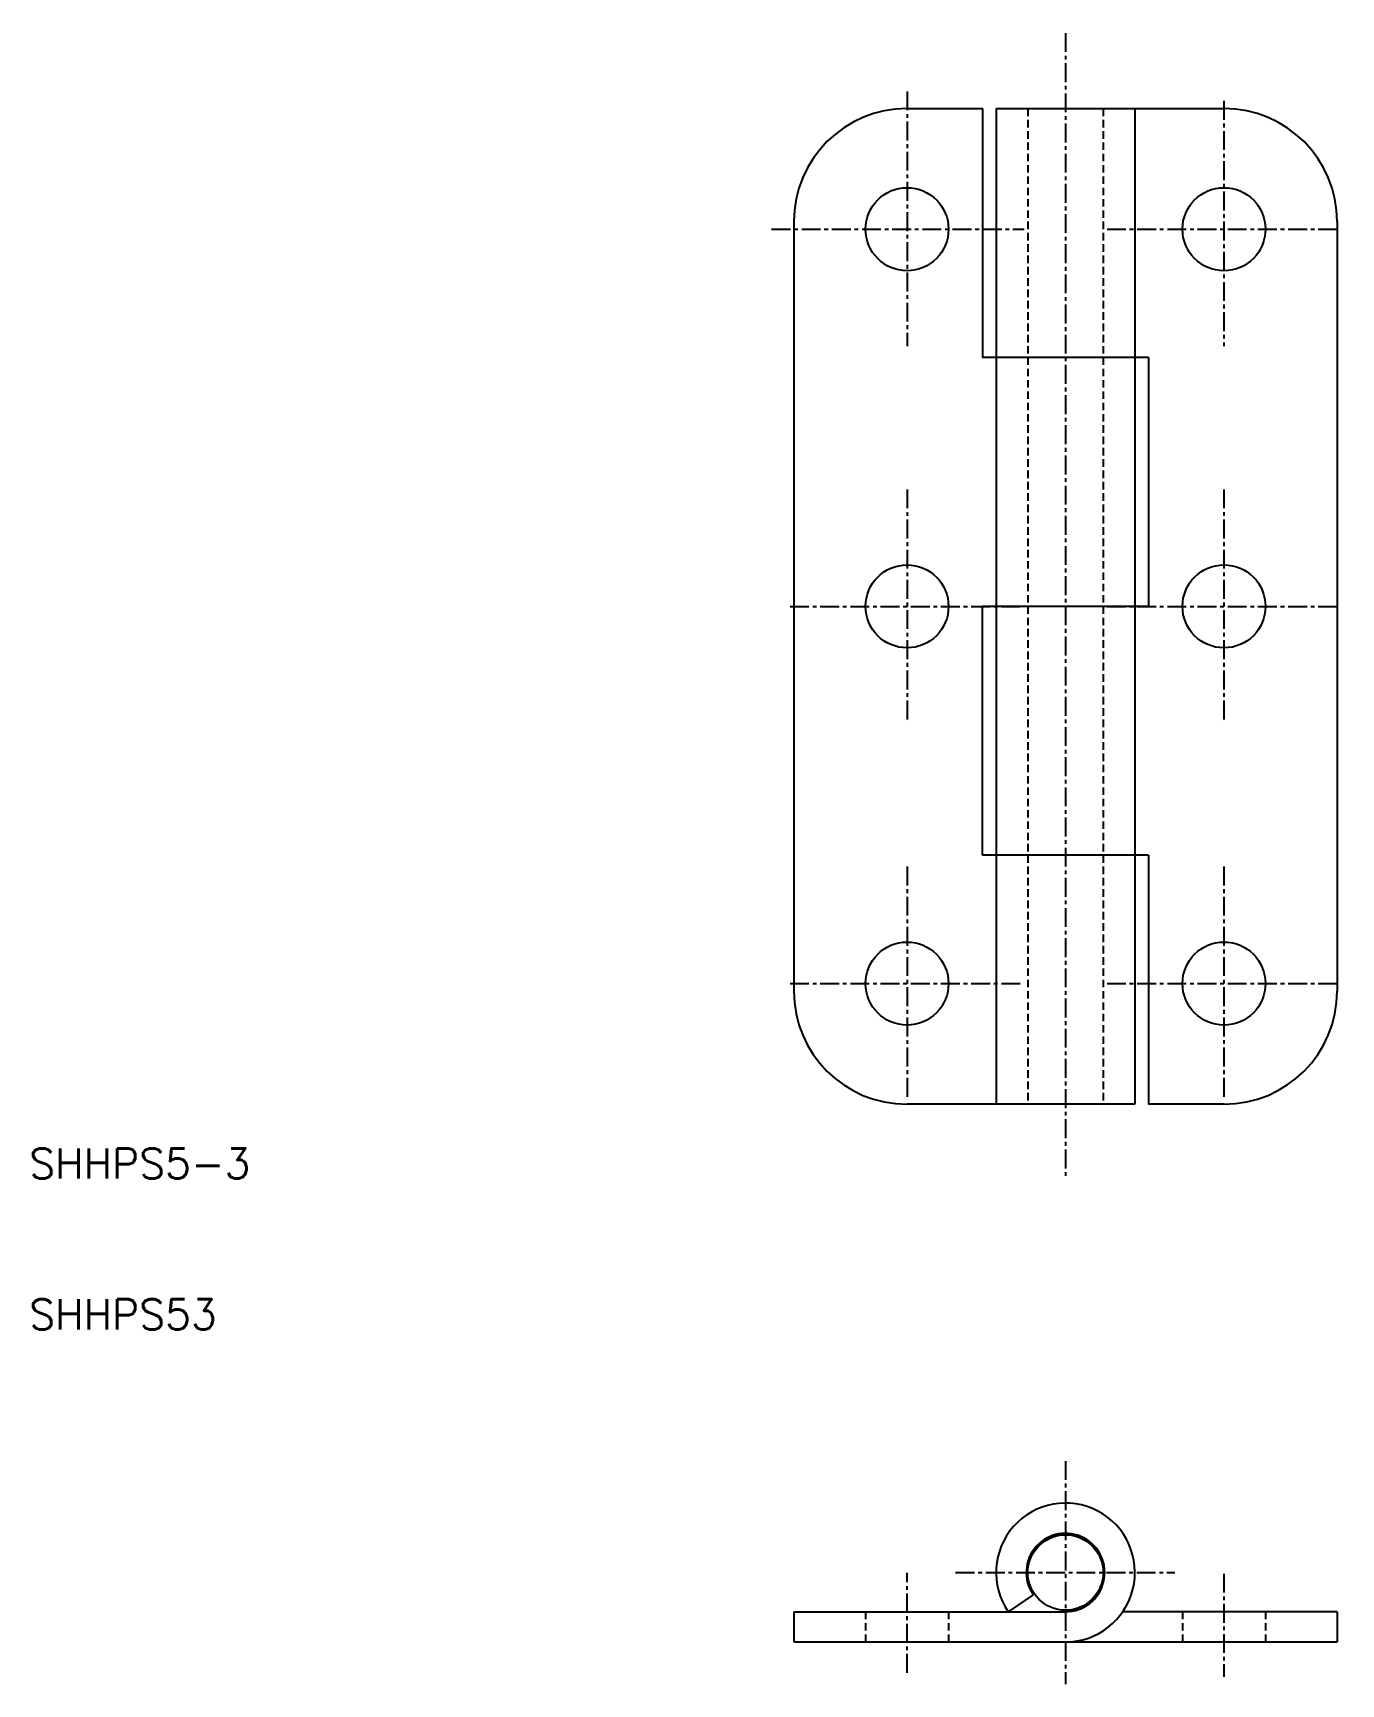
# Model space of a CAD drawing. Extents: x -68 to 18, y -7 to 102.
import ezdxf

# ---------------------------------------------------------------- set-up
doc = ezdxf.new("R2010")
doc.units = 0
doc.linetypes.add('CENTER', pattern=[2, 1.25, -0.25, 0.25, -0.25])
doc.linetypes.add('DASHED', pattern=[0.75, 0.5, -0.25])
doc.layers.get('0').update_dxf_attribs({"linetype": 'CONTINUOUS'})
doc.layers.add('CENTER', color=1, linetype='CENTER')
doc.styles.get("Standard").update_dxf_attribs({"font": 'txt.shx', "bigfont": 'bigfont.shx'})

msp = doc.modelspace()

# ---------------------------------------------------------------- linework, layer by layer
at = {"color": 7, "linetype": 'CONTINUOUS'}
for p, q in [((-10.5, 97.04), (-5.5, 97.04)), ((-5.5, 97.04), (-5.5, 80.54)), ((-4.6, 97.04), (-4.6, 31.04)), ((-4.6, 97.04), (10.5, 97.04)), ((4.6, 97.04), (4.6, 31.04)), ((-18, 89.54), (-18, 38.54)), ((18, 89.54), (18, 38.54)), ((5.5, 80.54), (-5.5, 80.54)), ((5.5, 80.54), (5.5, 64.04)), ((5.5, 64.04), (-5.5, 64.04)), ((-5.5, 47.54), (-5.5, 64.04)), ((5.5, 47.54), (-5.5, 47.54)), ((5.5, 47.54), (5.5, 31.04)), ((4.6, 31.04), (-10.5, 31.04)), ((10.5, 31.04), (5.5, 31.04)), ((-2.14, -1.47), (-3.79, -2.6)), ((-18, -2.6), (-13.25, -2.6)), ((-18, -2.6), (-18, -4.6)), ((-13.25, -2.6), (-7.75, -2.6)), ((-7.75, -2.6), (0, -2.6)), ((5.5, -2.6), (3.79, -2.6)), ((7.75, -2.6), (5.5, -2.6)), ((13.25, -2.6), (7.75, -2.6)), ((18, -2.6), (13.25, -2.6)), ((18, -2.6), (18, -4.6)), ((-18, -4.6), (-13.25, -4.6)), ((-13.25, -4.6), (-7.75, -4.6)), ((-7.75, -4.6), (5.5, -4.6)), ((5.5, -4.6), (7.75, -4.6)), ((7.75, -4.6), (13.25, -4.6)), ((13.25, -4.6), (18, -4.6))]:
    msp.add_line(p, q, dxfattribs=at)
at = {"color": 3, "linetype": 'DASHED'}
for p, q in [((-2.5, 97.04), (-2.5, 31.04)), ((2.5, 97.04), (2.5, 31.04)), ((-13.25, -2.6), (-13.25, -4.6)), ((-7.75, -2.6), (-7.75, -4.6)), ((7.75, -2.6), (7.75, -4.6)), ((13.25, -2.6), (13.25, -4.6))]:
    msp.add_line(p, q, dxfattribs=at)
at = {"color": 7, "linetype": 'CONTINUOUS'}
for centre, radius in [((-10.5, 89.04), 2.75), ((10.5, 89.04), 2.75), ((-10.5, 64.04), 2.75), ((10.5, 64.04), 2.75), ((-10.5, 39.04), 2.75), ((10.5, 39.04), 2.75), ((0, 0), 2.5)]:
    msp.add_circle(centre, radius, dxfattribs=at)
for centre, radius, start, end in [((-10.5, 89.54), 7.5, 90, 180), ((10.5, 89.54), 7.5, 0, 90), ((-10.5, 38.54), 7.5, 180, 270), ((10.5, 38.54), 7.5, 270, 0), ((0, 0), 4.6, 270, 214.4173), ((0, 0), 2.6, 270, 214.4173)]:
    msp.add_arc(centre, radius, start, end, dxfattribs=at)
at = {"layer": 'CENTER', "color": 1, "linetype": 'CENTER'}
for p, q in [((0, 102.04), (0, 26.04)), ((-10.5, 98.17), (-10.5, 81.29)), ((10.5, 97.54), (10.5, 81.29)), ((-19.48, 89.04), (-2.75, 89.04)), ((2.75, 89.04), (18.25, 89.04)), ((-10.5, 71.79), (-10.5, 56.29)), ((10.5, 71.79), (10.5, 56.29)), ((-18.25, 64.04), (-2.75, 64.04)), ((2.75, 64.04), (18.25, 64.04)), ((-10.5, 46.79), (-10.5, 31.29)), ((10.5, 46.79), (10.5, 31.29)), ((-18.25, 39.04), (-2.75, 39.04)), ((2.75, 39.04), (18.25, 39.04)), ((0, 7.39), (0, -7.39)), ((-7.28, 0), (7.25, 0)), ((-10.5, -6.65), (-10.5, -0.03)), ((10.5, -0.08), (10.5, -6.91))]:
    msp.add_line(p, q, dxfattribs=at)

# ---------------------------------------------------------------- texts
at = {"color": 7, "linetype": 'CONTINUOUS'}
for s, p in [('SHHPS5-3', (-68.66, 26.11)), ('SHHPS53', (-68.66, 16.11))]:
    msp.add_text(s, height=2, dxfattribs=at).set_placement(p)

doc.saveas('drawing.dxf')
